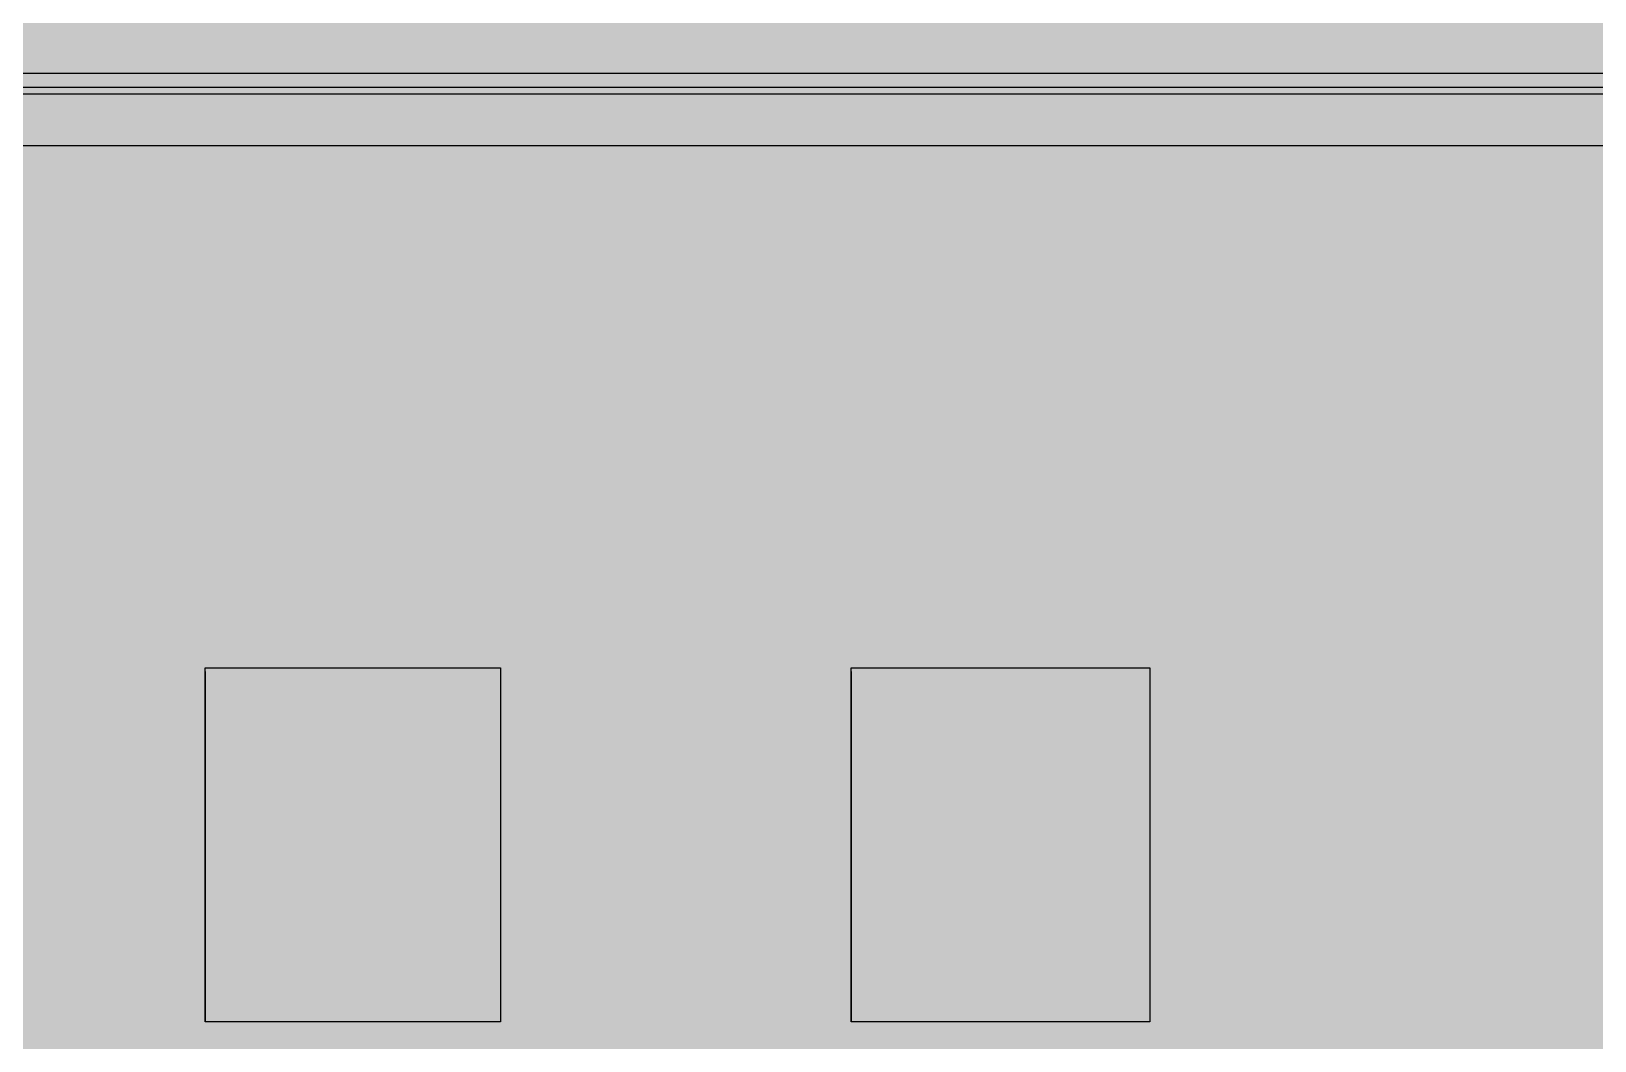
# Model space of a CAD drawing. Header units: millimetres. Extents: x 0 to 966, y -664 to 90.
# Drawn here: x 536.1 to 576.23, y -87.12 to -61.22 of the extents above; entities that cross this region are included whole.
import ezdxf

# ---------------------------------------------------------------- set-up
doc = ezdxf.new("R2010")
doc.units = ezdxf.units.MM
for name, color, linetype in [('HDL_BODY', 7, 'Continuous'), ('HDL_COLOUR', 7, 'Continuous'), ('HDL_DETAIL', 7, 'Continuous'), ('HDL_PRINT', 7, 'Continuous')]:
    doc.layers.add(name, color=color, linetype=linetype)

# ---------------------------------------------------------------- blocks, each defined once
blk = doc.blocks.new('M_R8.16.1_FRONT')
at = {"layer": 'HDL_BODY', "true_color": 0x202126}
blk.add_hatch(color=250, dxfattribs=at).paths.add_polyline_path([(0, 0), (144, 0), (144, 90), (0, 90)])
at = {"layer": 'HDL_BODY', "true_color": 0x2a2a30}
blk.add_hatch(color=250, dxfattribs=at).paths.add_polyline_path([(0.4, 20.52), (143.6, 20.52), (143.6, 68.31), (0.4, 68.31)])
at = {"layer": 'HDL_COLOUR', "true_color": 0x0d0e11}
for points in [[(41.15, 44.4), (45.35, 44.4), (45.35, 52.5), (41.15, 52.5)], [(56.4, 44.4), (60.6, 44.4), (60.6, 52.5), (56.4, 52.5)]]:
    blk.add_hatch(color=168, dxfattribs=at).paths.add_polyline_path(points)
at = {"layer": 'HDL_COLOUR', "true_color": 0x34363a}
for points in [[(41.85, 47.9), (44.65, 47.9), (44.65, 49), (41.85, 49)], [(57.1, 47.9), (59.9, 47.9), (59.9, 49), (57.1, 49)]]:
    blk.add_hatch(color=250, dxfattribs=at).paths.add_polyline_path(points)
at = {"layer": 'HDL_PRINT', "true_color": 0xdee1e9}
for points in [[(37.917, 52.36), (38.446, 52.36), (38.446, 49.01), (37.917, 49.01), (37.917, 52.36)], [(54.497, 52.36), (55.026, 52.36), (55.026, 49.01), (54.497, 49.01), (54.497, 52.36)]]:
    blk.add_hatch(color=254, dxfattribs=at).paths.add_polyline_path(points)
h = blk.add_hatch(color=254, dxfattribs=at)
h.paths.add_polyline_path([(37.125, 45.044), (37.125, 45.14), (37.126, 45.235), (37.127, 45.328), (37.13, 45.42), (37.134, 45.508), (37.139, 45.592), (37.148, 45.671), (37.159, 45.745), (37.173, 45.813), (37.19, 45.873), (37.212, 45.925), (37.239, 46.002), (37.266, 46.074), (37.294, 46.141), (37.324, 46.205), (37.356, 46.266), (37.391, 46.324), (37.429, 46.38), (37.47, 46.435), (37.516, 46.488), (37.566, 46.541), (37.619, 46.567), (37.672, 46.594), (37.726, 46.619), (37.782, 46.642), (37.84, 46.663), (37.901, 46.682), (37.965, 46.698), (38.033, 46.709), (38.105, 46.717), (38.182, 46.719), (38.245, 46.715), (38.301, 46.705), (38.354, 46.691), (38.403, 46.675), (38.453, 46.658), (38.505, 46.644), (38.56, 46.634), (38.622, 46.63), (38.655, 46.6), (38.693, 46.57), (38.734, 46.538), (38.777, 46.505), (38.822, 46.468), (38.865, 46.428), (38.906, 46.384), (38.944, 46.334), (38.977, 46.279), (39.006, 46.242), (39.03, 46.197), (39.049, 46.146), (39.066, 46.091), (39.082, 46.031), (39.101, 45.968), (39.124, 45.902), (39.152, 45.836), (39.154, 45.766), (39.16, 45.7), (39.168, 45.635), (39.179, 45.571), (39.191, 45.506), (39.203, 45.44), (39.215, 45.371), (39.225, 45.298), (39.234, 45.22), (39.239, 45.136), (39.241, 45.044), (39.24, 44.956), (39.234, 44.868), (39.226, 44.781), (39.215, 44.694), (39.202, 44.609), (39.186, 44.526), (39.169, 44.444), (39.15, 44.365), (39.13, 44.288), (39.109, 44.214), (39.087, 44.142), (39.066, 44.074), (39.036, 44.016), (39.005, 43.957), (38.973, 43.898), (38.939, 43.839), (38.902, 43.78), (38.862, 43.721), (38.817, 43.662), (38.767, 43.603), (38.712, 43.545), (38.676, 43.515), (38.629, 43.487), (38.574, 43.46), (38.513, 43.435), (38.447, 43.413), (38.379, 43.395), (38.311, 43.381), (38.244, 43.372), (38.182, 43.369), (38.088, 43.372), (37.999, 43.378), (37.914, 43.39), (37.833, 43.408), (37.757, 43.431), (37.685, 43.461), (37.617, 43.498), (37.554, 43.542), (37.495, 43.593), (37.44, 43.653), (37.39, 43.72), (37.353, 43.78), (37.319, 43.845), (37.288, 43.915), (37.26, 43.99), (37.234, 44.071), (37.211, 44.158), (37.191, 44.25), (37.173, 44.347), (37.159, 44.449), (37.147, 44.558), (37.137, 44.671), (37.131, 44.79), (37.127, 44.914), (37.125, 45.044)])
h.paths.add_polyline_path([(37.477, 45.044), (37.478, 44.916), (37.484, 44.794), (37.492, 44.68), (37.503, 44.573), (37.517, 44.474), (37.532, 44.382), (37.55, 44.297), (37.569, 44.22), (37.59, 44.15), (37.611, 44.088), (37.633, 44.033), (37.655, 43.985), (37.714, 43.93), (37.772, 43.881), (37.831, 43.838), (37.889, 43.803), (37.948, 43.773), (38.006, 43.75), (38.065, 43.734), (38.123, 43.724), (38.182, 43.72), (38.238, 43.724), (38.289, 43.734), (38.337, 43.75), (38.381, 43.773), (38.425, 43.803), (38.47, 43.838), (38.517, 43.881), (38.567, 43.93), (38.622, 43.985), (38.645, 44.033), (38.667, 44.088), (38.688, 44.15), (38.708, 44.22), (38.728, 44.297), (38.745, 44.382), (38.761, 44.474), (38.775, 44.573), (38.786, 44.68), (38.794, 44.794), (38.799, 44.916), (38.801, 45.044), (38.799, 45.173), (38.794, 45.294), (38.786, 45.408), (38.775, 45.514), (38.761, 45.613), (38.745, 45.705), (38.728, 45.789), (38.708, 45.866), (38.688, 45.936), (38.667, 45.998), (38.645, 46.053), (38.622, 46.1), (38.567, 46.156), (38.517, 46.206), (38.47, 46.248), (38.425, 46.284), (38.381, 46.314), (38.337, 46.336), (38.289, 46.352), (38.238, 46.362), (38.182, 46.365), (38.124, 46.362), (38.066, 46.352), (38.01, 46.336), (37.955, 46.314), (37.904, 46.284), (37.856, 46.248), (37.813, 46.206), (37.774, 46.156), (37.741, 46.1), (37.699, 46.053), (37.661, 45.998), (37.626, 45.936), (37.595, 45.866), (37.567, 45.789), (37.543, 45.705), (37.523, 45.613), (37.506, 45.514), (37.493, 45.408), (37.484, 45.294), (37.478, 45.173), (37.477, 45.044)])
h = blk.add_hatch(color=254, dxfattribs=at)
h.paths.add_polyline_path([(53.703, 45.044), (53.703, 45.14), (53.703, 45.235), (53.704, 45.328), (53.707, 45.42), (53.711, 45.508), (53.717, 45.592), (53.726, 45.671), (53.737, 45.745), (53.751, 45.813), (53.77, 45.873), (53.792, 45.925), (53.818, 46.002), (53.845, 46.074), (53.873, 46.141), (53.902, 46.205), (53.934, 46.266), (53.968, 46.324), (54.006, 46.38), (54.047, 46.435), (54.093, 46.488), (54.143, 46.541), (54.197, 46.567), (54.251, 46.594), (54.305, 46.619), (54.362, 46.642), (54.42, 46.663), (54.481, 46.682), (54.545, 46.698), (54.613, 46.709), (54.685, 46.717), (54.762, 46.719), (54.828, 46.715), (54.892, 46.705), (54.955, 46.691), (55.015, 46.675), (55.07, 46.658), (55.121, 46.644), (55.165, 46.634), (55.203, 46.63), (55.258, 46.6), (55.308, 46.57), (55.352, 46.538), (55.393, 46.505), (55.43, 46.468), (55.463, 46.428), (55.495, 46.384), (55.525, 46.334), (55.554, 46.279), (55.587, 46.242), (55.619, 46.197), (55.649, 46.146), (55.676, 46.091), (55.699, 46.031), (55.717, 45.968), (55.728, 45.902), (55.732, 45.836), (55.754, 45.766), (55.771, 45.7), (55.785, 45.635), (55.796, 45.571), (55.805, 45.506), (55.81, 45.44), (55.814, 45.371), (55.817, 45.298), (55.818, 45.22), (55.819, 45.136), (55.819, 45.044), (55.819, 44.956), (55.818, 44.868), (55.817, 44.781), (55.815, 44.694), (55.812, 44.609), (55.808, 44.526), (55.801, 44.444), (55.793, 44.365), (55.782, 44.288), (55.769, 44.214), (55.752, 44.142), (55.732, 44.074), (55.7, 44.016), (55.662, 43.957), (55.621, 43.898), (55.577, 43.839), (55.533, 43.78), (55.49, 43.721), (55.449, 43.662), (55.411, 43.603), (55.378, 43.545), (55.325, 43.518), (55.272, 43.492), (55.218, 43.468), (55.162, 43.445), (55.104, 43.424), (55.043, 43.405), (54.979, 43.39), (54.911, 43.379), (54.839, 43.372), (54.762, 43.369), (54.67, 43.372), (54.586, 43.378), (54.509, 43.39), (54.438, 43.408), (54.373, 43.431), (54.313, 43.461), (54.257, 43.498), (54.204, 43.542), (54.154, 43.593), (54.105, 43.653), (54.057, 43.72), (54.003, 43.78), (53.954, 43.845), (53.91, 43.915), (53.871, 43.99), (53.836, 44.071), (53.806, 44.158), (53.78, 44.25), (53.759, 44.347), (53.741, 44.449), (53.726, 44.558), (53.716, 44.671), (53.708, 44.79), (53.704, 44.914), (53.703, 45.044)])
h.paths.add_polyline_path([(54.143, 45.044), (54.143, 44.916), (54.144, 44.794), (54.146, 44.68), (54.15, 44.573), (54.156, 44.474), (54.165, 44.382), (54.178, 44.297), (54.196, 44.22), (54.218, 44.15), (54.246, 44.088), (54.281, 44.033), (54.322, 43.985), (54.354, 43.93), (54.391, 43.881), (54.434, 43.838), (54.482, 43.803), (54.533, 43.773), (54.588, 43.75), (54.644, 43.734), (54.703, 43.724), (54.762, 43.72), (54.82, 43.724), (54.878, 43.734), (54.934, 43.75), (54.989, 43.773), (55.04, 43.803), (55.088, 43.838), (55.131, 43.881), (55.17, 43.93), (55.203, 43.985), (55.243, 44.033), (55.276, 44.088), (55.304, 44.15), (55.326, 44.22), (55.343, 44.297), (55.356, 44.382), (55.365, 44.474), (55.372, 44.573), (55.375, 44.68), (55.377, 44.794), (55.378, 44.916), (55.378, 45.044), (55.378, 45.173), (55.377, 45.294), (55.375, 45.408), (55.372, 45.514), (55.365, 45.613), (55.356, 45.705), (55.343, 45.789), (55.326, 45.866), (55.304, 45.936), (55.276, 45.998), (55.243, 46.053), (55.203, 46.1), (55.17, 46.156), (55.131, 46.206), (55.088, 46.248), (55.04, 46.284), (54.989, 46.314), (54.934, 46.336), (54.878, 46.352), (54.82, 46.362), (54.762, 46.365), (54.703, 46.362), (54.644, 46.352), (54.588, 46.336), (54.533, 46.314), (54.482, 46.284), (54.434, 46.248), (54.391, 46.206), (54.354, 46.156), (54.322, 46.1), (54.281, 46.053), (54.246, 45.998), (54.218, 45.936), (54.196, 45.866), (54.178, 45.789), (54.165, 45.705), (54.156, 45.613), (54.15, 45.514), (54.146, 45.408), (54.144, 45.294), (54.143, 45.173), (54.143, 45.044)])
at = {"layer": 'HDL_DETAIL', "color": 251, "true_color": 0x52555c}
for points in [[(0, 22.301), (144, 22.301), (144, 67.697), (0, 67.697), (0, 22.301)], [(40.563, 52.449), (48.146, 52.449), (48.146, 43.369), (40.563, 43.369), (40.563, 52.449)], [(57.143, 52.449), (64.815, 52.449), (64.815, 43.369), (57.143, 43.369), (57.143, 52.449)]]:
    blk.add_lwpolyline(points, close=True, dxfattribs=at)
for points in [[(0.088, 67.345), (143.296, 67.345)], [(0.088, 67.345), (143.296, 67.345)], [(0.088, 67.345), (143.296, 67.345)], [(0.088, 67.345), (143.296, 67.345)], [(0.088, 67.345), (143.296, 67.345)], [(0.088, 67.345), (143.296, 67.345)], [(0.088, 67.345), (143.296, 67.345)], [(0.088, 67.345), (143.296, 67.345)], [(0.088, 67.345), (143.296, 67.345)], [(0.088, 67.345), (143.296, 67.345)], [(0.088, 67.345), (143.296, 67.345)], [(0.088, 67.345), (143.296, 67.345)], [(0.088, 67.345), (143.296, 67.345)], [(0.088, 67.345), (143.296, 67.345)], [(0.088, 67.345), (143.296, 67.345)], [(0.088, 67.345), (143.296, 67.345)], [(0.088, 67.345), (143.296, 67.345)], [(0.088, 67.345), (143.296, 67.345)], [(0.088, 67.345), (143.296, 67.345)], [(0.088, 67.345), (143.296, 67.345)], [(0.088, 67.345), (143.296, 67.345)], [(143.121, 67.17), (0.265, 67.17)], [(143.121, 67.17), (0.265, 67.17)], [(143.121, 67.17), (0.265, 67.17)], [(143.121, 67.17), (0.265, 67.17)], [(143.121, 67.17), (0.265, 67.17)], [(143.121, 67.17), (0.265, 67.17)], [(143.121, 67.17), (0.265, 67.17)], [(143.121, 67.17), (0.265, 67.17)], [(143.121, 67.17), (0.265, 67.17)], [(143.121, 67.17), (0.265, 67.17)], [(143.121, 67.17), (0.265, 67.17)], [(143.121, 67.17), (0.265, 67.17)], [(143.121, 67.17), (0.265, 67.17)], [(143.121, 67.17), (0.265, 67.17)], [(143.121, 67.17), (0.265, 67.17)], [(143.121, 67.17), (0.265, 67.17)], [(143.121, 67.17), (0.265, 67.17)], [(143.121, 67.17), (0.265, 67.17)], [(143.121, 67.17), (0.265, 67.17)], [(143.121, 67.17), (0.265, 67.17)], [(143.121, 67.17), (0.265, 67.17)], [(143.031, 65.846), (0.265, 65.846)], [(143.031, 65.846), (0.265, 65.846)], [(143.031, 65.846), (0.265, 65.846)], [(143.031, 65.846), (0.265, 65.846)], [(143.031, 65.846), (0.265, 65.846)], [(143.031, 65.846), (0.265, 65.846)], [(143.031, 65.846), (0.265, 65.846)], [(143.031, 65.846), (0.265, 65.846)], [(143.031, 65.846), (0.265, 65.846)], [(143.031, 65.846), (0.265, 65.846)], [(143.031, 65.846), (0.265, 65.846)], [(143.031, 65.846), (0.265, 65.846)], [(143.031, 65.846), (0.265, 65.846)], [(143.031, 65.846), (0.265, 65.846)], [(143.031, 65.846), (0.265, 65.846)], [(143.031, 65.846), (0.265, 65.846)], [(143.031, 65.846), (0.265, 65.846)], [(143.031, 65.846), (0.265, 65.846)], [(143.031, 65.846), (0.265, 65.846)], [(143.031, 65.846), (0.265, 65.846)], [(143.031, 65.846), (0.265, 65.846)], [(40.563, 52.36), (40.563, 43.369)], [(57.143, 52.36), (57.143, 43.369)]]:
    blk.add_lwpolyline(points, dxfattribs=at)

msp = doc.modelspace()

# ---------------------------------------------------------------- block references
msp.add_blockref('M_R8.16.1_FRONT', (500, -130))

doc.saveas('drawing.dxf')
